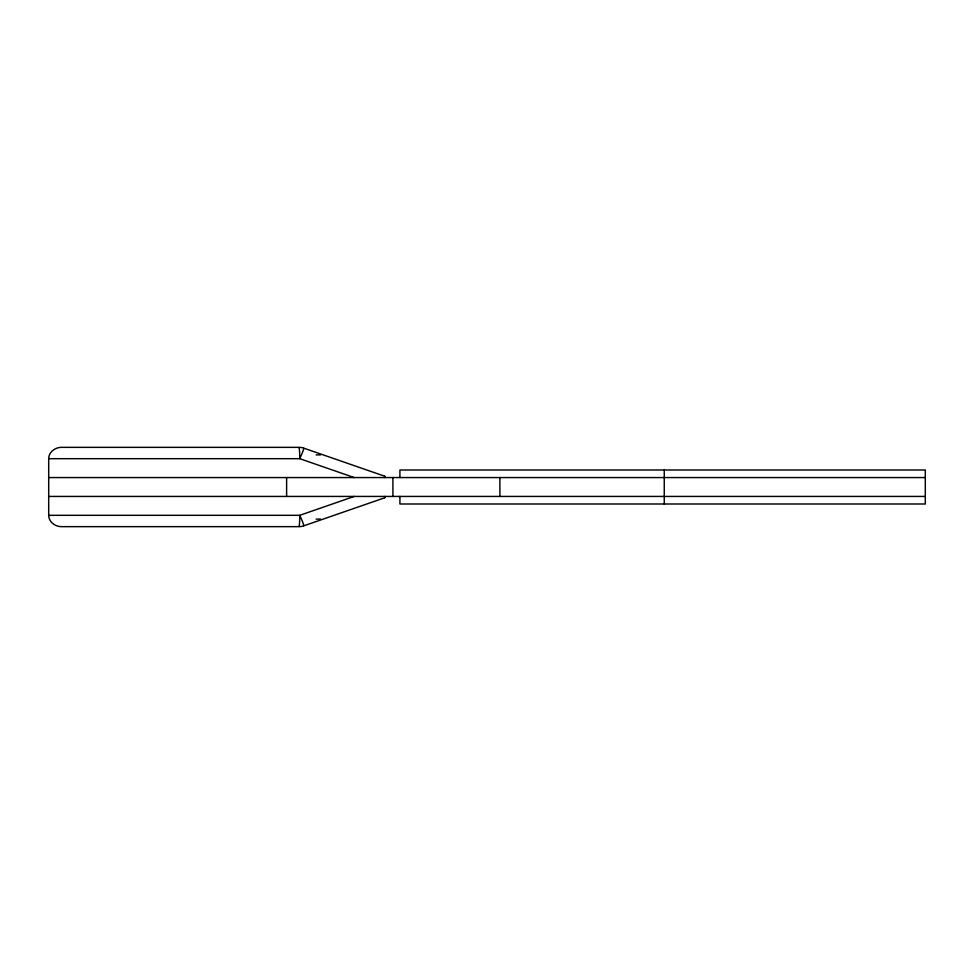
<?xml version="1.0" encoding="UTF-8"?>
<svg xmlns="http://www.w3.org/2000/svg" width="974" height="974" viewBox="0 0 974 974"><rect width="100%" height="100%" fill="white"/><g stroke="black" fill="none" stroke-linecap="round" stroke-linejoin="round"><path stroke-width="1.46" d="M384.803 497.751L303.766 525.838A14.829 14.829 0 0 1 298.908 526.654L61.776 526.654C55.457 526.861 48.663 522.027 48.7 515.319L48.7 458.681C48.663 451.973 55.457 447.139 61.776 447.346L298.908 447.346A14.829 14.829 0 0 1 303.766 448.15L384.803 476.249M354.219 496.436L299.748 515.319L48.7 515.319M316.112 454.895L320.604 454.895M48.7 458.681L299.748 458.681L354.219 477.564M48.7 477.564L925.3 477.564M48.7 496.436L925.3 496.436M316.112 519.105L320.604 519.105M664.256 470.004L664.256 503.996M499.881 477.564L499.881 496.436M399.912 477.564L399.912 470.004L925.3 470.004L925.3 503.996L399.912 503.996L399.912 496.436M392.912 477.564L392.912 496.436M384.803 476.274L384.803 477.564M384.803 496.436L384.803 497.726M286.612 477.564L286.612 496.436M303.705 448.308A11.798 0.743 -65.2 0 1 299.761 458.669A11.749 0.816 90 0 0 298.908 447.602A11.749 0.816 -90 0 1 299.067 447.687M298.908 526.398A11.749 0.816 -90 0 0 299.773 515.343A11.798 0.743 65.2 0 1 303.705 525.692"/></g></svg>
